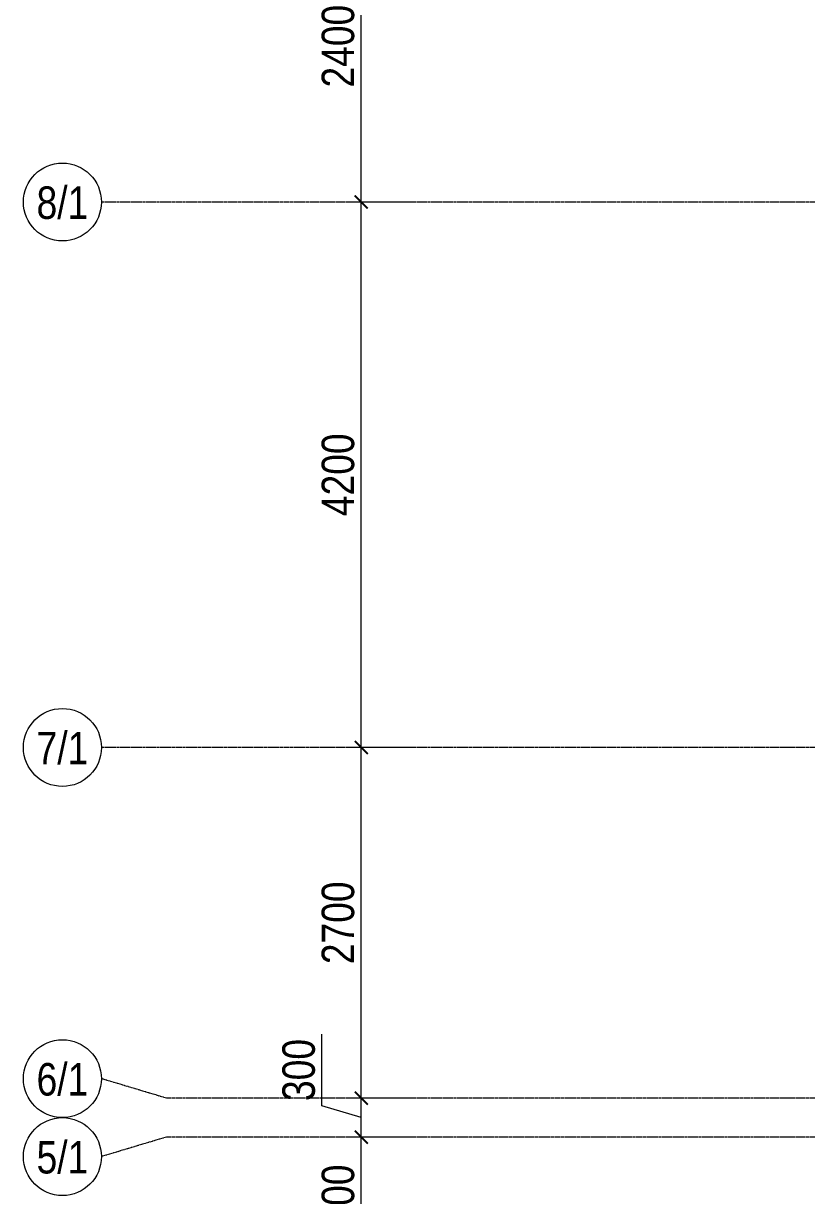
# Model space of a CAD drawing. Header units: millimetres. Extents: x -24360 to 609566, y -391049 to 148426.
# Drawn here: x 502499 to 508527, y -117152 to -108127 of the extents above; entities that cross this region are included whole.
import ezdxf
from ezdxf.enums import TextEntityAlignment as Align

# ---------------------------------------------------------------- set-up
doc = ezdxf.new("R2010")
doc.units = ezdxf.units.MM
doc.linetypes.add('CENTER2', pattern=[28.575, 19.05, -3.175, 3.175, -3.175])
doc.layers.get('Defpoints').update_dxf_attribs({"color": 140})
doc.layers.add('АР_Оси_РД_100', color=7, linetype='Continuous', lineweight=0, true_color=0x525252)
doc.layers.add('АР_Оси_РД_размер', color=8, linetype='Continuous', lineweight=0)
doc.styles.add('style1', font='ARIALN.TTF')
doc.styles.add('ккк', font='isocpeur.ttf', dxfattribs={"width": 0.85, "oblique": 15})
doc.dimstyles.new('Dim100_ареал', dxfattribs={"dimscale": 100, "dimtxt": 2.5, "dimasz": 1, "dimexe": 1, "dimexo": 1, "dimgap": 0.5, "dimtad": 1, "dimzin": 12, "dimdsep": 46, "dimtxsty": 'style1', "dimblk": 'ARCHTICK', "dimcen": 1, "dimdle": 1, "dimclrd": 256, "dimclre": 256, "dimaunit": 1, "dimadec": 0, "dimazin": 3, "dimtfac": 1, "dimtmove": 1, "dimatfit": 3, "dimldrblk": 'OPEN30', "dimfxl": 4, "dimfxlon": 1, "dimtolj": 1, "dimtzin": 0, "dimlwd": 9, "dimlwe": 9, "dimarcsym": 0})

# ---------------------------------------------------------------- blocks, each defined once
blk = doc.blocks.new('A-iden')
at = {"linetype": 'Continuous', "lineweight": 5}
blk.add_circle((0, -4), 3, dxfattribs=at)
at = {"color": 0, "linetype": 'Continuous', "lineweight": 20, "style": 'ккк', "width": 0.85}
blk.add_attdef('ID', text='', height=4, dxfattribs=at).set_placement((0.314, -3.853), align=Align.MIDDLE_CENTER)
blk = doc.blocks.new('_ArchTick')
at = {"color": 0, "linetype": 'ByBlock', "const_width": 0.15}
blk.add_lwpolyline([(-0.5, -0.5), (0.5, 0.5)], dxfattribs=at)
blk = doc.blocks.new('*D1111')
at = {"layer": 'Defpoints', "color": 0, "lineweight": 15, "transparency": 16777216}
for p in [(505099, -116701.7), (506099, -116701.7), (506099, -117601.7)]:
    blk.add_point(p, dxfattribs=at)
at = {"layer": 'АР_Оси_РД_размер', "lineweight": 9, "transparency": 16777216}
for p, q in [((505099, -117701.7), (505099, -116601.7)), ((505499, -116701.7), (504999, -116701.7)), ((505499, -117601.7), (504999, -117601.7))]:
    blk.add_line(p, q, dxfattribs=at)
at = {"layer": 'АР_Оси_РД_размер', "lineweight": 9, "transparency": 16777216, "xscale": 100, "yscale": 100, "zscale": 100}
for p, rotation in [((505099, -116701.7), 90), ((505099, -117601.7), 270)]:
    blk.add_blockref('_ArchTick', p, dxfattribs=dict(at, rotation=rotation))
at = {"layer": 'АР_Оси_РД_размер', "color": 0, "transparency": 16777216, "insert": (504921.3, -117151.7), "char_height": 250, "attachment_point": 5, "rotation": 90, "style": 'style1'}
blk.add_mtext('\\A1;900', dxfattribs=at)
blk = doc.blocks.new('_Open30')
at = {"color": 0, "linetype": 'ByBlock', "lineweight": -2}
for p, q in [((-1, 0.268), (0, 0)), ((0, 0), (-1, -0.268)), ((0, 0), (-1, 0))]:
    blk.add_line(p, q, dxfattribs=at)
blk = doc.blocks.new('*D1112')
at = {"layer": 'Defpoints', "color": 0, "lineweight": 15, "transparency": 16777216}
for p in [(505099, -116401.7), (506099, -116401.7), (506099, -116701.7)]:
    blk.add_point(p, dxfattribs=at)
at = {"layer": 'АР_Оси_РД_размер', "lineweight": 9, "transparency": 16777216}
for p, q in [((504796.3, -116460.9), (504796.3, -115908.6)), ((505099, -116801.7), (505099, -116301.7)), ((505499, -116401.7), (504999, -116401.7)), ((505099, -116551.7), (504796.3, -116460.9)), ((505499, -116701.7), (504999, -116701.7))]:
    blk.add_line(p, q, dxfattribs=at)
at = {"layer": 'АР_Оси_РД_размер', "lineweight": 9, "transparency": 16777216, "xscale": 100, "yscale": 100, "zscale": 100}
for p, rotation in [((505099, -116401.7), 90), ((505099, -116701.7), 270)]:
    blk.add_blockref('_ArchTick', p, dxfattribs=dict(at, rotation=rotation))
at = {"layer": 'АР_Оси_РД_размер', "color": 0, "transparency": 16777216, "insert": (504618.7, -116184.8), "char_height": 250, "attachment_point": 5, "rotation": 90, "style": 'style1'}
blk.add_mtext('\\A1;300', dxfattribs=at)
blk = doc.blocks.new('*D1113')
at = {"layer": 'Defpoints', "color": 0, "lineweight": 15, "transparency": 16777216}
for p in [(505099, -113701.7), (506099, -113701.7), (506099, -116401.7)]:
    blk.add_point(p, dxfattribs=at)
at = {"layer": 'АР_Оси_РД_размер', "lineweight": 9, "transparency": 16777216}
for p, q in [((505099, -116501.7), (505099, -113601.7)), ((505499, -113701.7), (504999, -113701.7)), ((505499, -116401.7), (504999, -116401.7))]:
    blk.add_line(p, q, dxfattribs=at)
at = {"layer": 'АР_Оси_РД_размер', "lineweight": 9, "transparency": 16777216, "xscale": 100, "yscale": 100, "zscale": 100}
for p, rotation in [((505099, -113701.7), 90), ((505099, -116401.7), 270)]:
    blk.add_blockref('_ArchTick', p, dxfattribs=dict(at, rotation=rotation))
at = {"layer": 'АР_Оси_РД_размер', "color": 0, "transparency": 16777216, "insert": (504921.3, -115051.7), "char_height": 250, "attachment_point": 5, "rotation": 90, "style": 'style1'}
blk.add_mtext('\\A1;2700', dxfattribs=at)
blk = doc.blocks.new('*D1114')
at = {"layer": 'Defpoints', "color": 0, "lineweight": 15, "transparency": 16777216}
for p in [(505099, -109501.7), (506099, -109501.7), (506099, -113701.7)]:
    blk.add_point(p, dxfattribs=at)
at = {"layer": 'АР_Оси_РД_размер', "lineweight": 9, "transparency": 16777216}
for p, q in [((505099, -113801.7), (505099, -109401.7)), ((505499, -109501.7), (504999, -109501.7)), ((505499, -113701.7), (504999, -113701.7))]:
    blk.add_line(p, q, dxfattribs=at)
at = {"layer": 'АР_Оси_РД_размер', "lineweight": 9, "transparency": 16777216, "xscale": 100, "yscale": 100, "zscale": 100}
for p, rotation in [((505099, -109501.7), 90), ((505099, -113701.7), 270)]:
    blk.add_blockref('_ArchTick', p, dxfattribs=dict(at, rotation=rotation))
at = {"layer": 'АР_Оси_РД_размер', "color": 0, "transparency": 16777216, "insert": (504921.3, -111601.7), "char_height": 250, "attachment_point": 5, "rotation": 90, "style": 'style1'}
blk.add_mtext('\\A1;4200', dxfattribs=at)
blk = doc.blocks.new('*D1115')
at = {"layer": 'Defpoints', "color": 0, "lineweight": 15, "transparency": 16777216}
for p in [(505099, -107101.7), (506099, -107101.7), (506099, -109501.7)]:
    blk.add_point(p, dxfattribs=at)
at = {"layer": 'АР_Оси_РД_размер', "lineweight": 9, "transparency": 16777216}
for p, q in [((505099, -109601.7), (505099, -107001.7)), ((505499, -107101.7), (504999, -107101.7)), ((505499, -109501.7), (504999, -109501.7))]:
    blk.add_line(p, q, dxfattribs=at)
at = {"layer": 'АР_Оси_РД_размер', "lineweight": 9, "transparency": 16777216, "xscale": 100, "yscale": 100, "zscale": 100}
for p, rotation in [((505099, -107101.7), 90), ((505099, -109501.7), 270)]:
    blk.add_blockref('_ArchTick', p, dxfattribs=dict(at, rotation=rotation))
at = {"layer": 'АР_Оси_РД_размер', "color": 0, "transparency": 16777216, "insert": (504921.3, -108301.7), "char_height": 250, "attachment_point": 5, "rotation": 90, "style": 'style1'}
blk.add_mtext('\\A1;2400', dxfattribs=at)

msp = doc.modelspace()

# ---------------------------------------------------------------- linework, layer by layer
at = {"layer": 'АР_Оси_РД_100', "linetype": 'CENTER2'}
for p, q in [((538608.933, -109501.687), (503098.975, -109501.687)), ((538608.933, -113701.687), (503098.975, -113701.687))]:
    msp.add_line(p, q, dxfattribs=at)
for points in [[(538608.933, -116401.687), (503598.975, -116401.687), (503098.975, -116251.687)], [(538608.933, -116701.687), (503598.975, -116701.687), (503098.975, -116851.687)]]:
    msp.add_lwpolyline(points, dxfattribs=at)

# ---------------------------------------------------------------- block references
at = {"layer": 'АР_Оси_РД_100'}
ref = msp.add_blockref('A-iden', (502798.975, -109101.687), dxfattribs=dict(at, xscale=100, yscale=100, zscale=100))
ref.add_attrib('ID', '8/1', dxfattribs={"layer": '0', "linetype": 'Continuous', "height": 250, "style": 'style1'}).set_placement((502798.975, -109501.687), align=Align.MIDDLE)
ref = msp.add_blockref('A-iden', (502798.975, -113301.687), dxfattribs=dict(at, xscale=100, yscale=100, zscale=100))
ref.add_attrib('ID', '7/1', dxfattribs={"layer": '0', "linetype": 'Continuous', "height": 250, "style": 'style1'}).set_placement((502798.975, -113701.687), align=Align.MIDDLE)
ref = msp.add_blockref('A-iden', (502798.975, -115851.687), dxfattribs=dict(at, xscale=100, yscale=100, zscale=100))
ref.add_attrib('ID', '6/1', dxfattribs={"layer": '0', "linetype": 'Continuous', "height": 250, "style": 'style1'}).set_placement((502798.975, -116251.687), align=Align.MIDDLE)
ref = msp.add_blockref('A-iden', (502798.976, -116451.687), dxfattribs=dict(at, xscale=100, yscale=100, zscale=100))
ref.add_attrib('ID', '5/1', dxfattribs={"layer": '0', "linetype": 'Continuous', "height": 250, "style": 'style1'}).set_placement((502798.976, -116851.687), align=Align.MIDDLE)

# ---------------------------------------------------------------- dimensions: what is measured, and where the dimension line sits
at = {"layer": 'АР_Оси_РД_размер'}
for base, p1, p2, picture, middle in [((505098.975, -107101.687), (506098.975, -109501.687), (506098.975, -107101.687), '*D1115', (504921.332, -108301.687)), ((505098.975, -109501.687), (506098.975, -113701.687), (506098.975, -109501.687), '*D1114', (504921.332, -111601.687)), ((505098.975, -113701.687), (506098.975, -116401.687), (506098.975, -113701.687), '*D1113', (504921.332, -115051.687)), ((505098.975, -116401.687), (506098.975, -116701.687), (506098.975, -116401.687), '*D1112', (504618.689, -116410.894)), ((505098.975, -116701.687), (506098.975, -117601.687), (506098.975, -116701.687), '*D1111', (504921.332, -117151.687))]:
    dim = msp.add_linear_dim(base=base, p1=p1, p2=p2, angle=90, dimstyle='Dim100_ареал', dxfattribs=at)
    dim.commit()
    dim.dimension.update_dxf_attribs({"geometry": picture, "text_midpoint": middle})

doc.saveas('drawing.dxf')
